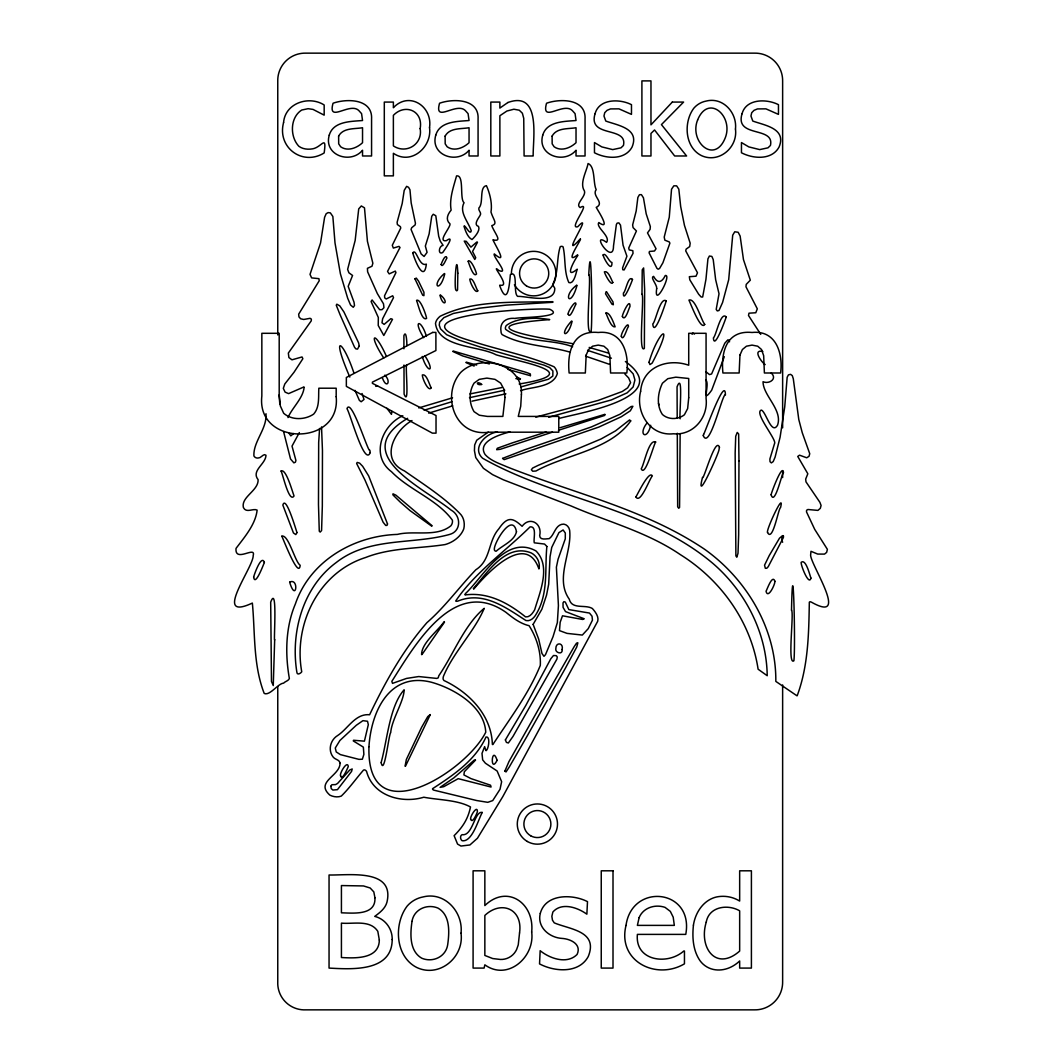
<?xml version="1.0" encoding="UTF-8"?>
<svg xmlns="http://www.w3.org/2000/svg" width="1063" height="1063" viewBox="0 0 1063 1063"><rect width="100%" height="100%" fill="white"/><g stroke="black" fill="none" stroke-linecap="round" stroke-linejoin="round"><path stroke-width="1.5" d="M680.147 433.664L679.563 507.423L678.739 508.273L677.663 506.812L677.29 433.252M680.187 418.756C678.951 417.174 683.589 370.03 677.051 386.839L677.211 418.33M406.691 365.194C405.056 365.327 409.654 407.966 404.099 394.094L403.98 365.034M375.771 386.374L377.564 385.922M465.023 594.642L465.381 593.659C482.974 577.236 505.629 534.237 535.938 550.913C551.378 566.287 539.672 592.596 534.689 609.75C532.882 612.966 529.799 617.457 525.56 616.912C508.353 603.053 488.262 591.958 465.249 594.908M584.012 618.932L582.617 619.463L562.5 615.796L560.161 622.293L559.483 630.611L567.004 633.375L582.325 635.063L588.238 628.658L592.45 620.141L592.038 616.234L589.487 613.059L568.864 609.604L565.29 602.07L563.868 601.671L563.005 602.92L563.071 607.358L565.516 611.597L583.786 618.6M576.97 285.535C570.645 308.629 561.729 296.63 576.704 285.11M265.989 413.706C267.185 428.841 253.14 441.544 253.911 455.921C254.721 457.542 256.675 458.379 258.429 457.954C261.02 458.233 263.744 452.904 265.976 455.256C265.856 464.039 250.908 470.603 258.096 479.639C258.694 490.707 240.769 496.873 243.414 507.583C246.271 513.522 253.207 507.968 257.126 510.12C255.558 524.497 244.424 537.24 236.026 548.402C234.671 563.138 256.156 545.359 253.193 555.577C253.526 567.429 211.643 622.068 252.356 603.066C255.213 632.83 252.994 664.588 264.209 693.435C269.829 696.132 277.974 683.469 283.622 683.124C285.11 681.396 288.565 680.838 289.362 678.5C285.083 654.144 285.469 627.276 295.368 603.983C309.891 561.144 353.554 535.779 397.336 534.41C414.185 530.198 436.242 537.493 450.818 525.866C452.12 524.298 452.745 522.172 452.386 520.166C437.238 499.358 409.414 490.176 391.516 471.733C370.349 455.987 381.683 425.293 402.811 415.739M319.591 428.455L318.674 442.434L318.475 504.5L319.272 531.168L320.176 532.085L321.584 530.543L322.328 506.028L322.461 450.513L321.531 426.927M658.901 404.923L658.502 403.409M577.94 255.293C572.811 262.614 564.493 279.582 577.196 269.191C576.212 272.141 574.166 284.565 568.864 282.599C563.828 271.597 565.768 258.429 563.098 246.908C562.367 246.151 561.078 246.191 560.228 246.736C556.534 258.203 558.593 272.128 553.132 283.595C552.361 285.495 554.235 286.744 554.78 288.339C555.059 304.749 526.358 295.939 517.681 296.378C512.765 293.162 518.585 269.816 510.36 274.599C509.483 284.299 507.662 307.539 499.65 285.535M463.986 226.167C465.262 230.472 467.707 237.567 472.025 239.534C475.068 236.743 480.516 230.312 478.523 226.472C473.088 224.904 478.536 218.128 479.945 215.656C482.27 212.799 478.005 210.78 478.882 208.016C483.864 203.166 478.975 186.889 486.416 185.666C489.817 193.16 492.435 203.498 490.973 212.029C493.365 219.975 498.148 223.801 491.757 225.648C494.8 233.701 503.158 242.258 492.926 239.826C496.115 246.802 508.061 265.551 494.295 253.884C492.129 255.864 510.227 275.689 498.627 270.347C489.365 262.216 512.047 287.86 499.929 285.15M724.302 356.69L711.692 390.161C700.823 405.362 710.376 383.716 705.699 379.903M650.676 425.28C647.34 440.986 637.375 434.86 647.221 422.742M299.354 432.575L292.019 446.115L295.913 460.438L295.421 462.179L293.88 462.857L290.531 458.977L283.582 431.618M797.223 695.627C808.318 665.744 808.77 633.575 809.328 602.19C809.86 601.339 811.056 602.003 811.667 602.296C851.171 624.406 808.916 562.354 810.67 554.554L810.976 551.312L817.713 554.075L824.529 554.102L826.642 552.388L827.386 549.345L814.71 529.361L806.511 511.901L806.591 510.267L807.907 509.496L817.925 510.399L820.317 508.34L821.088 505.47L819.892 502.307L805.993 481.858L805.674 479.121L807.827 473.766L797.755 456.452L799.522 455.177L806.711 457.781L809.036 456.293L809.74 453.702L802.273 432.761L798.791 419.54L793.29 378.707L792.28 375.611L790.58 374.349L788.44 374.867L787.165 377.272L784.733 406.89L780.083 437.265L775.1 457.117L773.213 461.568L771.366 462.897L770.024 461.714L769.878 459.03L774.515 443.63C777.372 440.308 753.521 412.417 761.347 410.066C765.945 411.62 771.579 435.617 777.571 425.134C782.86 409.76 762.942 395.516 763.048 381.697C768.762 384.447 777.784 379.039 771.26 373.02M287.98 417.586C292.205 407.661 303.221 398.12 304.138 387.211M444.507 622.121L421.931 654.595M473.341 588.57C487.452 572.691 506.174 542.582 531.367 553.012C536.948 555.989 540.549 562.633 538.928 568.931C525.64 530.756 485.671 574.817 473.753 589.115M293.601 433.558L290.81 435.857L289.176 433.465M444.188 621.603C437.717 631.143 421.719 642.849 421.559 654.529M476.862 241.992L470.922 247.134L466.258 241.328L464.239 241.102L474.789 259.492L475.732 257.698L472.557 251.493L477.486 242.284M530.503 375.624L530.291 373.924L526.251 372.409L453.13 351.003M571.495 321.119C557.756 336.24 567.894 339.203 572.093 321.305M606.189 291.7L605.498 293.76L612.022 304.27L613.351 304.762L612.966 301.852L606.561 291.74M405.508 766.131L430.302 714.602L427.764 716.582L421.612 727.318L406.345 759.514L405.083 766.144M411.979 420.576C394.214 430.435 379.345 459.482 404.538 470.975C423.459 484.197 443.324 496.74 459.641 513.27C463.88 517.149 465.049 523.408 463.787 528.829C460.811 536.749 452.997 542.382 445.052 544.575C418.769 548.654 390.746 547.591 365.659 557.49C318.382 572.399 293.175 624.778 301.746 671.816C300.43 673.663 296.936 675.39 296.869 672.228C290.412 632.472 302.769 587.148 336.214 562.54C368.861 536.722 412.338 544.881 449.742 534.397C461.568 531.141 461.116 515.462 451.137 510.134C423.326 487.625 347.654 454.007 407.634 418.317M577.488 254.907C563.922 265.405 579.88 241.979 580.531 239.082M488.223 432.149L476.702 440.255L474.669 444.998L474.43 450.646L475.732 457.528L483.413 468.305L492.581 474.63L503.384 479.798L570.99 505.922C607.598 521.8 646.968 531.872 680.28 554.594C720.754 579.827 750.916 621.642 758.105 669.212L767.207 675.709C766.689 632.671 745.269 591.36 712.928 563.456C647.035 507.676 555.79 499.756 482.575 458.219C471.347 447.961 486.097 433.013 497.524 432.003M492.82 744.618C509.416 719.266 528.723 693.953 540.296 665.438C541.067 651.792 536.43 637.136 529.095 625.695C520.365 623.649 513.03 618.055 505.988 612.354C454.14 575.933 415.075 644.776 391.848 681.33L392.499 683.376L406.504 678.433L418.716 676.546L436.787 678.42L438.222 677.849L438.833 675.683C453.569 654.25 464.358 624.792 484.223 608.315C475.028 630.452 454.233 651.526 444.268 674.394C443.43 676.161 442.208 678.885 443.949 680.506C469.102 692.319 491.571 715.253 492.368 744.419M418.756 407.926L452.559 397.801M428.681 413.135L452.679 405.84M580.212 239.002C557.517 263.916 595.24 208.295 577.78 226.711C567.868 229.767 592.131 200.522 580.146 207.577C574.658 204.229 586.258 196.509 584.464 190.981C579.242 183.381 586.67 171.329 588.065 163.529C595.426 166.386 592.955 183.075 596.184 189.652C591.347 195.844 605.352 202.887 596.223 207.378C597.393 209.703 611.796 231.508 598.801 222.552C595.386 227.137 610.999 236.398 606.574 242.364C589.713 230.193 613.378 266.295 613.497 246.058L616.367 224.572L617.138 223.137L618.892 222.885L620.5 225.117L623.064 245.208L626.918 256.223L622.573 267.929L622.785 269.75L624.114 269.936L633.043 253.353L632.817 250.682L629.203 249.898L628.725 248.011L636.431 230.977L633.083 227.615L632.631 224.944L636.179 211.032L637.866 197.466L639.434 194.728L641.401 194.622L643.447 197.811L646.198 213.836L650.343 226.539L650.104 229.329L647.5 232.89L656.03 248.755L654.489 251.014L649.453 251.466L649.108 252.874L656.934 268.314L658.156 269.205L659.565 268.487L662.9 262.8L669.889 243.161L669.238 241.912L664.853 240.185L664.216 237.076L669.265 217.237L671.537 189.214L673.836 185.812L676.639 185.852L678.819 189.174L680.679 206.541L684.452 225.369L690.179 243.201L689.701 246.576L686.14 249.114L685.728 250.908L697.501 272.792L695.999 276.207L689.342 276.699L689.807 279.808L698.657 294.238L701.155 297.002L702.656 297.015L705.952 279.33L707.931 258.841L709.393 256.037L711.878 256.422L713.233 259.651L715.638 279.649L719.026 293.773L716.196 309.439L717.299 310.914L718.987 310.516L722.574 302.503L728.687 279.742L732.713 235.162L734.746 231.787L738.16 232.266L740.14 236.066L743.462 259.585L750.319 280.18L746.226 284.392L745.974 286.797L757.308 308.828L755.793 312.748L748.99 313.186L748.498 315.472L760.736 334.367M424.11 410.212L451.948 401.708M303.686 387.038L288.605 393.616L285.11 392.141L283.316 388.38L284.804 383.982L294.052 372.223L302.875 358.696L302.025 356.955L291.966 359.826L288.897 357.553L288.339 353.062L311.26 320.84L311.353 319.113L310.13 318.315L303.712 319.471L300.696 318.794L298.982 316.933L298.676 314.17L319.219 280.765L318.927 278.665L311.618 277.895L310.024 274.387L320.548 242.975L324.6 217.304L326.182 213.729L328.108 212.6L330.354 212.866L332.852 216.493L335.004 242.935L340.399 273.802L347.681 298.225L350.564 305.015L353.261 307.287L354.497 305.586L354.019 302.198L348.186 286.372L352.557 275.463L348.903 272.792L347.628 269.391L355.162 240.464L358.723 208.88L361.327 205.956L364.489 207.843L367.426 241.301L372.861 263.239L371.997 266.228L367.426 268.328L367.625 271.836L377.365 293.614L383.504 303.819L383.956 307.712L382.016 309.665L379.704 309.705L372.103 299.952L371.08 301.507L378.322 317.465L378.242 325.504L383.809 335.483L392.513 319.325L390.865 318.661L384.142 324.388L381.989 322.807L382.64 318.727L393.523 297.627L392.685 295.78L386.188 298.995L384.713 297.879L384.54 295.766L395.941 272.62L395.316 271.092L389.204 273.895L387.53 271.437L400.007 247.493L398.984 246.39L393.337 248.078L392.287 245.287L400.751 228.053L400.406 226.671L397.376 224.545L397.11 222.273L402.199 203.485L404.206 190.397L406.624 186.344L408.577 187.327L409.959 189.785L411.182 202.953L415.447 223.257L415.128 224.944L411.726 227.681L411.049 229.409L421.147 253.951L424.084 256.462L427.087 252.356L425.346 246.058L429.12 233.926L431.737 216.294L433.252 214.248L435.803 215.749L438.7 236.292L440.281 241.142L443.112 245.354C438.66 245.766 437.836 255.253 442.66 252.582C443.763 251.067 456.133 233.754 446.327 240.676C436.84 242.244 451.084 226.871 449.955 223.801C445.796 220.187 446.925 215.098 451.137 210.129C449.104 199.007 453.502 187.022 456.545 175.9C464.558 174.518 459.375 198.994 464.053 202.727C459.003 212.215 467.986 221.144 471.268 230.791C470.351 235.428 466.351 227.137 464.531 225.981M481.605 384.567C475.48 385.63 476.503 380.155 481.725 384.354M558.434 430.302L604.741 415.407L604.953 414.45M546.076 432.03L512.22 442.926L497.298 448.267L496.647 449.689L500.208 449.317L552.468 432.136M509.961 431.923C502.586 433.757 476.397 440.906 485.1 454.526C490.84 460.917 499.437 463.521 507.051 466.87C573.263 493.166 644.989 509.031 704.689 549.332C746.797 579.362 776.375 628.937 775.817 681.396L796.865 695.72M560.135 427.698L604.701 414.397M535.765 417.134L598.31 400.366L622.267 391.503L627.675 387.836L630.611 382.667L628.671 377.99L624.885 374.03M548.694 417.228L611.305 399.954L627.183 392.818L633.149 386.945L634.93 379.969L633.189 373.87L627.183 367.453M558.739 418.57C575.495 413.427 676.267 398.213 625.376 361.513M520.551 390.679C531.208 386.666 553.292 387.729 557.357 373.458C556.853 371.04 555.922 368.529 554.075 366.801C528.019 355.441 499.504 350.179 472.504 341.356C382.215 315.219 539.313 307.34 549.943 309.306C567.044 317.89 514.519 317.173 515.555 318.488C506.426 317.306 499.371 322.142 501.032 331.59C501.032 332.692 501.43 333.795 502.161 334.619C522.597 345.86 547.498 345.661 569.648 352.039M472.025 401.163L505.908 393.828M469.474 397.668L504.792 390.214M519.169 383.982C588.397 372.861 520.75 362.31 496.036 354.776C479.187 345.608 438.527 348.039 435.498 323.458C435.896 320.508 437.916 318.076 440.162 316.256C474.536 299.447 515.528 302.756 552.813 301.679M520.843 386.932L548.415 379.239L552.84 376.05L552.893 370.974L549.651 367.585L544.043 365.141L479.891 346.91L459.296 340.16L446.686 334.725L440.547 328.892L439.258 325.119L439.67 322.142L443.842 317.664L453.343 313.465L479.533 308.177L506.28 305.121L552.866 302.291M469.939 393.935L501.816 387.557M782.567 535.606L779.471 538.237L769.306 555.444L764.549 565.171L765.333 568.293L766.782 568.253L768.243 566.672L783.391 537.533C784.255 532.855 780.215 537.891 782.634 542.276M486.19 750.637C488.621 749.003 490.654 736.021 486.017 736.991C475.453 760.324 453.17 775.312 432.575 788.68C432.282 789.371 433.372 790.075 434.076 790.208L476.676 800.532L487.771 802.326L492.727 800.585L500.022 789.278L501.643 781.704L497.139 771.02L485.392 763.207L482.655 759.846L482.004 753.388L484.635 746.638L485.831 750.491M762.835 351.508C752.126 348.943 761.533 362.39 765.174 364.582M444.414 273.51C430.369 285.668 439.896 293.986 444.772 273.855M520.219 379.464L515.847 378.601M353.514 740.247L364.423 741.163L368.316 724.66L367.519 721.259L362.921 720.661L356.291 725.272L339.921 740.473L335.27 748.007L336.253 751.966L340.439 754.624L358.962 759.367L362.35 759.221L363.878 754.385L363.347 747.116L353.248 740.911M530.344 375.691L508.048 369.432M573.555 343.827C533.36 336.612 464.465 325.916 549.717 319.604C538.17 317.385 517.322 317.133 506.294 325.504C505.536 326.593 505.071 328.068 505.629 329.331C523.993 342.897 551.657 338.884 572.625 346.697M589.181 347.428L608.102 352.996M587.573 350.365L611.424 358.191M466.245 362.124L476.649 365.074M440.388 294.956C449.636 302.237 443.218 308.164 439.962 295.315M489.312 363.945L462.525 355.879L452.931 351.534M585.593 356.171L609.405 364.303M516.645 376.873L520.458 378.88M474.125 366.071L466.046 362.629M431.644 526.119L410.105 510.665L400.18 502.042L392.965 494.933L392.978 493.83L395.821 495.119L432.136 525.773M705.925 371.691L709.513 374.614L711.612 373.95L724.793 343.216L727.849 339.854L729.059 340.16L729.537 341.794M694.484 334.061L692.837 333.064L692.079 334.274M386.879 408.245L391.45 414.357L391.862 411.408M382.321 377.657C386.401 389.722 391.649 381.657 384.833 375.146M383.743 357.979C367.506 333.304 374.801 329.955 386.374 356.278M424.987 355.866C435.737 372.741 427.366 373.605 422.25 356.477M423.672 337.662C412.258 319.192 421.426 319.046 426.422 336.44M355.002 390.36L359.374 400.379L361.181 401.748L364.011 399.462L362.058 393.509M353.713 372.395C342.844 339.974 330.394 332.241 349.82 377.059M279.848 404.232L279.038 394.984M406.637 345.741C407.262 346.232 406.438 328.454 403.9 335.722L403.927 348.757M782.634 427.831L782.634 81.173A27.518 27.518 0 0 0 754.624 53.15L305.772 53.15A27.346 27.346 0 0 0 277.762 81.173L277.762 334.951M782.634 470.962L782.634 477.593M782.634 684.931L782.634 981.827A27.611 27.611 0 0 1 754.624 1009.85L305.772 1009.85A26.827 26.827 0 0 1 277.762 981.827L277.762 686.592M511.409 273.616A22.257 22.257 0 0 1 541.28 252.688A22.257 22.257 0 0 1 550.727 287.914A22.257 22.257 0 0 1 514.399 284.738M475.467 760.165L464.318 771.751L463.92 774.927L470.949 778.594L490.548 785.212L491.079 787.045L458.219 778.661L443.789 786.66L440.082 787.364L453.914 777.81L474.404 759.992L475.467 760.138M588.743 274.812C591.839 275.038 584.371 337.689 591.068 331.218C592.716 324.082 591.201 227.309 588.743 274.812M340.04 763.075C340.253 776.017 314.701 781.677 329.875 795.137C333.29 796.838 337.689 797.542 341.289 796.081C349.421 788.175 356.012 778.701 363.453 770.157C364.609 769.32 366.031 770.423 366.589 771.472C373.073 795.974 401.694 803.867 423.805 797.223C438.66 800.067 457.568 799.854 470.497 806.976C468.039 819.214 462.339 827.479 454.114 835.664L457.555 844.075L460.957 846.042L469.912 844.965L477.46 838.229L502.852 796.532L597.698 621.257C599.067 616.673 595.28 611.77 592.357 608.501C585.182 604.116 571.934 609.896 569.25 599.173C554.58 578.378 572.239 552.481 569.622 530.145C568.971 526.411 565.396 523.076 561.463 524.404C554.926 526.344 554.288 535.021 549.226 538.635C546.223 538.728 539.712 540.442 539.672 535.606C542.502 523.302 529.653 515.954 522.106 526.305C513.137 518.08 507.689 515.635 498.826 528.843C487.837 541.226 491.04 560.161 475.852 569.755C459.229 587.095 445.091 606.814 426.941 622.639C403.036 650.011 385.032 682.433 369.605 714.761C355.414 713.353 348 728.66 337.742 735.463C330.394 739.821 327.763 750.04 333.025 756.896C334.765 759.58 339.642 759.607 340.04 763.075M441.105 264.621C442.753 268.461 446.115 258.841 446.965 258.03C445.663 253.1 441.836 262.322 441.105 264.541M641.986 294.318C644.523 296.165 637.866 354.71 644.364 348.385L644.643 289.322L643.62 267.942L642.238 269.869L641.986 294.318M738.971 460.85L738.652 534.729L738.014 553.265L736.805 557.211L735.888 555.883L735.158 453.157L735.716 436.268L737.244 432.428L738.652 434.01L738.971 460.85M791.51 610.202C794.22 612.501 787.165 665.903 793.888 660.814C795.682 646.915 792.985 538.157 791.51 610.202M296.989 532.563L295.806 534.569L293.454 532.975L282.851 505.111C285.814 494.308 296.431 531.367 296.989 532.563M504.872 771.193L506.028 771.924L509.204 767.114L527.354 735.702L565.25 668.454L576.731 647.035L577.873 642.809L576.531 643.168L574.073 646.836L553.624 682.393L508.951 761.586L504.872 771.127M655.658 442.035C653.665 444.586 645.042 477.819 641.215 468.783C644.085 464.996 648.749 438.581 655.658 442.035M412.789 252.994C414.583 259.545 423.991 283.542 426.356 264.129C419.021 267.358 416.098 247.174 412.789 252.994M470.59 819.135C472.371 824.543 477.048 813.102 477.38 811.733C477.672 804.452 470.112 815.946 470.59 819.135M612.833 282.452C611.411 286.625 605.046 274.719 604.369 271.822C608.129 270.108 611.358 279.728 612.833 282.452M774.887 581.248C775.326 584.039 767.924 599.612 766.038 591.267C767.18 589.327 772.429 573.94 774.887 581.248M810.923 578.099C809.102 586.258 800.877 565.848 801.143 562.354C805.82 558.367 809.687 574.857 810.923 578.099M457.834 273.151L457.542 289.973L456.798 290.837L456.054 290.239C453.768 289.654 456.598 246.829 457.834 273.151M497.085 760.337C489.737 774.661 491.744 743.808 497.085 760.337M546.86 546.502C544.668 569.236 548.681 593.327 536.217 614.095C534.251 617.723 530.477 621.549 525.959 620.54C505.922 607.598 483.227 590.629 457.781 601.126C457.024 601.246 455.974 601.538 455.735 600.967C474.882 572.412 505.47 551.298 530.092 526.849C537.28 526.039 533.108 539.605 534.304 542.821L544.575 544.057L546.86 546.502M656.695 288.551C653.586 309.559 672.268 273.962 665.252 275.53C661.93 282.492 657.718 284.007 653.599 276.38C649.745 277.164 657.346 284.977 656.695 288.551M704.729 324.428C700.836 331.098 690.551 303.274 688.93 300.125C695.149 297.427 701.235 320.255 704.729 324.428M568.16 314.156C570.113 320.109 575.601 303.38 575.933 304.456C576.372 298.238 567.443 312.084 568.16 314.156M281.828 536.23C282.612 537.253 298.703 579.906 300.191 565.277C295.049 562.075 288.458 534.011 281.841 536.177M381.205 762.742C384.248 776.854 389.031 732.939 390.692 732.752C391.729 719.385 403.94 701.394 404.153 689.807C389.563 705.938 387.184 740.499 381.298 761.919L381.205 762.742M274.679 639.727L273.257 685.542L271.477 681.463L270.693 602.19C277.802 582.949 273.43 643.274 274.679 639.727M635.926 496.992C640.497 504.433 649.732 478.284 652.363 475.918C649.241 469.926 638.013 493.484 635.926 496.899M468.158 261.312C469.142 264.049 473.58 278.2 476.53 274.002C476.065 270.786 470.444 258.362 468.172 261.206M505.39 739.914L506.4 742.399L508.366 742.971L512.964 736.486L556.919 659.113L557.264 656.961L556.334 655.685L553.504 655.499L550.833 658.728L525.933 705.221L505.39 739.914M621.297 336.293C623.37 342.578 627.316 326.726 628.446 326.713C628.645 320.043 620.872 333.49 621.297 336.293M630.718 420.895C610.481 450.207 565.25 454.619 535.951 471.015L532.683 471.228L531.367 469.74L532.669 468.039L538.25 465.328L601.073 438.966L615.517 430.887L629.562 419.925L630.718 420.895M370.243 452.572C364.569 467.016 350.165 413.255 346.963 408.67C351.295 396.791 368.595 453.914 369.738 450.141L370.243 452.572M632.498 279.423C632.033 281.469 622.812 304.071 623.423 293.016C625.669 292.046 628.246 274.626 632.498 279.423M368.954 746.678C366.297 835.651 466.816 770.821 485.751 732.194C484.409 706.191 453.768 688.465 431.472 682.26C389.629 671.51 371.146 711.399 368.954 746.678M703.281 435.617C709.606 451.137 722.96 391.104 725.404 395.117C725.498 373.764 703.414 437.052 703.533 434.475L703.281 435.617M767.552 532.457C772.708 542.901 778.435 508.074 780.561 507.583C785.012 489.272 765.705 530.57 767.552 532.457M289.668 582.218C296.032 603.439 299.407 577.475 289.681 582.112M726.228 316.907C727.411 313.917 714.163 352.026 713.406 337.888C716.236 335.682 720.568 310.954 726.228 316.907M416.576 300.51C418.025 304.031 421.891 321.611 426.595 318.422C426.037 314.329 419.965 297.826 416.59 300.417M330.819 786.261L331.271 788.64L332.892 790.048L337.449 789.663L351.587 771.379L352.185 768.974L349.767 769.984L337.569 783.458L335.549 784.6L331.895 784.72L330.819 786.261M431.193 387.782C428.588 392.619 422.117 378.202 422.343 374.92C426.662 373.445 429.332 384.859 431.193 387.782M516.485 531.726C514.386 540.961 502.693 545.213 496.208 551.205C495.106 551.365 494.149 550.235 494.361 549.172C493.817 543.233 512.406 511.276 516.485 531.726M359.267 345.953L357.553 349.089L355.932 348.916L354.59 347.335L340.067 314.701L336.253 305.227L336.825 304.191L339.761 305.838L343.947 312.004L358.59 342.818L359.267 345.953M387.517 523.966L386.998 525.374L385.749 525.481L383.118 522.225L364.941 479.984L356.61 463.455L357.208 462.445L359.613 463.136L362.656 466.285L368.688 475.972L387.517 523.966M605.937 313.093C607.465 316.455 611.066 327.816 615.132 326.859C613.976 323.551 609.617 311.618 605.937 313.027M649.001 362.337L649.958 364.582L652.204 363.041C675.337 318.714 658.303 330.314 649.001 362.337M253.658 577.036C255.12 588.065 264.979 560.427 264.381 562.486C261.618 554.009 254.442 573.768 253.658 577.036M281.044 471.095C282.572 473.035 289.056 503.663 294.052 495.969C292.152 491.026 286 468.278 281.057 471.002M340.559 775.817C341.98 781.823 347.853 767.526 348.292 766.489C347.468 759.739 339.217 773.665 340.559 775.817M414.915 278.785L422.689 295.222L423.924 295.66L423.951 292.285L418.53 281.097L416.311 278.121L414.915 278.785M477.792 290.837C475.719 294.398 469.952 282.612 469.78 279.117C473.221 277.098 476.131 288.737 477.792 290.837M502.6 458.459L504.181 459.641L598.881 427.047L621.284 416.749L630.332 410.81L632.884 406.292L631.143 406.544L620.061 414.198L591.267 426.981L524.604 449.822L502.6 458.379M562.088 649.546C563.124 655.22 554.62 652.881 555.843 648.483C555.829 641.693 563.908 642.809 562.088 649.546M666.209 300.856C665.624 303.154 654.064 338.619 652.788 323.936C655.605 321.903 660.096 296.55 666.209 300.856M719.452 447.271L719.04 449.37C719.824 451.071 694.817 507.144 702.51 477.407C703.4 481.34 715.492 435.803 719.452 447.271M482.243 812.477C478.47 819.028 472.238 842.507 462.113 840.713C460.239 839.425 459.814 835.704 462.086 834.668C472.809 836.475 474.603 810.325 482.243 812.477M622.387 316.495C625.217 322.328 628.99 307.765 629.974 306.529C630.319 296.697 621.948 314.781 622.387 316.495M533.134 624.366L538.689 639.155L541.957 653.466L543.977 656.323L545.505 654.649L553.026 636.71L557.344 622.639L558.42 605.525L556.387 567.19L558.062 559.271L565.29 538.821L565.303 533.028L563.111 529.959L558.925 532.616L551.737 547.405L550.049 556.68L548.681 584.251L546.555 595.081L541.851 609.272L533.134 624.366M771.127 494.787C774.741 506.918 782.302 471.427 783.497 472.703C782.567 462.312 770.994 493.644 771.127 494.787M603.093 255.027C603.598 258.176 612.155 273.55 611.956 262.508C609.139 262.362 605.578 251.798 603.093 254.934M505.005 397.429L502.865 416.417L487.399 416.417L479.36 415.221L474.058 411.66C468.889 403.156 468.77 391.596 474.058 383.132L479.24 379.371L486.894 378.109L494.999 379.358L500.62 383.092L503.915 389.178L505.005 397.429M521.415 394.586L520.724 406.252L518.266 416.417L558.779 416.417L558.779 432.189L488.847 432.189C454.951 437.265 440.813 395.303 460.638 372.528C479.998 353.129 523.235 363.586 521.415 394.586M429.518 127.6C432.242 146.893 411.222 165.655 393.376 153.271L393.376 175.86L384.301 175.86L384.301 102.075L393.376 102.075L393.376 107.722C409.255 90.833 432.8 106.42 429.518 127.6M640.63 391.304C635.222 412.351 650.078 436.468 673.45 433.77C693.196 435.71 708.423 417.52 706.071 398.426L706.071 333.304L688.718 333.304L688.718 365.234C667.737 357.846 642.477 366.894 640.63 391.304M461.023 933.208C464.305 957.125 439.497 978.133 416.882 967.543C395.091 956.62 393.549 923.867 407.222 906.008A27.837 27.837 0 0 1 423.194 896.92C444.905 891.405 463.388 912.253 461.023 933.208M531.673 932.012C535.088 956.899 507.808 981.441 484.848 964.832L484.09 968.087L473.088 968.087L473.088 870.81L484.848 870.81L484.848 905.57C507.463 883.738 534.689 903.484 531.673 932.012M735.463 129.048C738.001 147.518 718.854 163.742 701.394 155.57C684.572 147.132 683.389 121.846 693.94 108.067A21.486 21.486 0 0 1 706.27 101.051C723.026 96.786 737.297 112.877 735.463 129.048M336.187 396.725C341.13 446.673 256.077 446.261 261.843 396.034L261.843 333.304L279.197 333.304L279.197 394.4L280.326 405.907L283.688 413.294C291.833 420.43 304.868 420.005 313.625 414.145C319.843 407.182 318.315 396.884 318.834 388.208L336.187 388.208L336.187 396.725M626.001 925.474C617.218 961.204 656.07 980.578 684.452 963.835L684.452 951.013L683.775 951.013C667.63 965.483 634.797 961.165 637.388 934.39L685.768 934.39C694.152 888.92 631.94 882.263 626.001 925.474M693.435 925.129C692.133 937.221 692.917 950.402 700.025 960.713A22.416 22.416 0 0 0 713.3 969.429C722.92 971.542 732.726 967.636 739.662 960.965L739.662 968.087L751.408 968.087L751.408 870.81L739.662 870.81L739.662 901.065A31.717 31.717 0 0 0 716.542 896.973C703.547 899.962 695.308 912.546 693.435 925.129M283.582 122.484C276.898 147.451 302.503 166.399 324.175 152.939C326.753 133.911 321.797 147.345 312.442 148.86C307.871 149.657 302.729 149.126 298.916 146.322C289.734 136.768 289.947 117.422 301.759 110.02L308.111 108.692L313.027 109.409L324.175 115.149L324.175 104.971C308.855 95.271 285.163 103.084 283.582 122.484M379.318 940.011C379.185 959.318 355.069 958.308 341.422 957.524L341.422 923.136C353.248 924.279 370.11 919.402 377.817 931.361L379.318 940.011M595.054 113.754C587.626 138.283 627.914 125.846 623.436 145.458L621.005 147.823L612.7 149.604L601.844 146.907L594.469 142.562L594.469 152.753C606.096 158.892 624.871 160.367 632.073 147.026C639.793 128.477 617.909 125.407 605.804 121.062L603.97 116.026L604.741 112.691L607.053 110.326L610.494 108.918L618.958 108.851L631.475 114.379L631.475 104.679C619.862 98.686 599.12 98.527 595.054 113.754M540.296 913.383C536.842 926.963 549.093 937.553 561.796 938.39C570.246 938.855 581.926 944.064 577.089 954.454C567.004 964.619 549.956 958.574 540.163 950.707L539.539 963.902C554.607 971.861 578.936 973.761 588.277 956.487C598.522 931.068 569.941 929.487 554.235 922.857L552.454 920.146L551.856 916.319L552.866 912.014C561.689 901.902 577.674 907.523 586.869 914.193L587.494 901.637C572.452 893.863 545.571 893.651 540.296 913.383M688.718 397.735L687.641 408.591L684.399 414.783C678.128 419.712 668.441 419.925 662.408 414.49C656.256 405.309 657.784 392.739 662.435 383.225L667.816 378.68L675.842 377.166L688.718 378.494L688.718 397.735M742.04 113.754C734.613 138.283 774.9 125.846 770.436 145.458L767.991 147.823L759.7 149.604L748.83 146.907L741.456 142.562L741.456 152.753C753.082 158.892 771.858 160.367 779.073 147.026C786.779 128.477 764.895 125.407 752.79 121.062L750.956 116.026L751.727 112.691L754.052 110.326L757.481 108.918L765.945 108.851L778.461 114.379L778.461 104.679C766.848 98.686 746.106 98.527 742.04 113.754M392.194 939.519C392.088 972.22 351.109 969.27 329.052 968.087L329.052 874.995C348.451 875.447 394.918 868.258 386.945 902.221C385.218 908.639 379.504 912.878 374.747 916.386C385.218 918.977 392.46 928.796 392.194 939.519M412.006 921.382C410.185 933.726 409.268 951.053 421.759 958.201C432.535 962.852 445.729 957.006 447.656 944.901C449.397 932.596 450.539 915.137 437.969 908.094C427.193 903.563 413.919 909.224 412.006 921.382M586.165 355.055L585.341 372.993L569.13 372.993C567.017 352.132 572.625 329.929 598.217 332.48C622.426 329.955 629.296 353.394 626.811 372.993L610.587 372.993L609.87 355.706L607.717 349.528L603.904 346.206L598.217 345.103L592.623 346.206L588.596 349.528L586.165 355.055M697.634 119.933C688.864 141.406 714.323 164.752 725.152 138.084C733.988 116.465 708.516 93.385 697.634 119.933M739.954 355.055L739.144 372.993L722.92 372.993C720.82 352.132 726.428 329.929 752.019 332.48C776.229 329.955 783.099 353.394 780.601 372.993L764.39 372.993L763.672 355.706L761.52 349.528L757.706 346.206L752.019 345.103L746.425 346.206L742.399 349.528L739.954 355.055M519.541 932.955L518.252 944.861L516.658 949.432A17.114 17.114 0 0 1 500.288 959.451L492.714 958.547L484.848 955.451L484.848 915.442C501.324 899.843 523.062 908.971 519.541 932.955M420.164 128.623C422.981 144.289 406.186 154.494 393.376 145.897L393.376 115.349C405.096 103.138 423.446 110.831 420.164 128.623M706.244 922.139C698.484 947.253 715.758 972.02 739.662 951.079L739.662 910.818C727.849 903.909 708.968 906.487 706.244 922.139M329.251 135.16C323.404 155.278 350.644 164.632 362.536 150.242L362.536 155.982L371.572 155.982L371.572 119.109C372.807 98.686 346.937 98.328 333.051 103.231C327.284 123.813 349.953 101.556 358.869 110.618L361.579 113.635L362.536 120.518C350.936 121.474 333.29 121.235 329.251 135.16M435.764 135.16C429.917 155.278 457.143 164.632 469.049 150.242L469.049 155.982L478.071 155.982L478.071 119.109C479.307 98.686 453.436 98.328 439.564 103.231C433.784 123.813 456.452 101.556 465.381 110.618L468.079 113.635L469.049 120.518C457.435 121.474 439.803 121.235 435.764 135.16M542.741 135.16C536.895 155.278 564.134 164.632 576.026 150.242L576.026 155.982L585.049 155.982L585.049 119.109C586.284 98.686 560.427 98.328 546.541 103.231C540.775 123.813 563.443 101.556 572.359 110.618L575.07 113.635L576.026 120.518C564.426 121.474 546.781 121.235 542.741 135.16M338.619 136.117L338.685 143.837L340.638 146.76C347.641 151.73 356.889 148.023 362.536 142.708L362.536 127.746C354.484 129.101 343.136 127.666 338.619 136.117M445.118 136.117L445.184 143.837L447.138 146.76C454.14 151.73 463.388 148.023 469.049 142.708L469.049 127.746C460.983 129.101 449.649 127.666 445.118 136.117M552.109 136.117L552.162 143.837L554.115 146.76C561.118 151.73 570.379 148.023 576.026 142.708L576.026 127.746C567.974 129.101 556.627 127.666 552.109 136.117M374.933 897.757C375.943 915.761 353.155 913.077 341.422 912.825L341.422 885.559L363.493 885.944L370.19 888.004L373.817 891.91L374.933 897.757M639.129 917.608L637.388 925.381L674.327 925.381L673.211 917.196L670.328 911.39L665.053 907.377C655.246 903.988 643.288 907.55 639.129 917.608M672.308 102.075L650.968 124.849L650.968 80.894L641.906 80.894L641.906 155.982L650.968 155.982L650.968 133.446L654.542 129.965L674.66 155.982L686.592 155.982L661.438 124.61L683.589 102.075L672.308 102.075M507.888 102.513L499.876 108.067L499.876 102.075L490.814 102.075L490.814 155.982L499.876 155.982L499.876 115.734L506.905 111.03L513.881 109.223L519.276 110.207L522.371 113.223L523.74 118.365L524.099 155.982L533.174 155.982C532.789 139.187 541.519 90.262 507.888 102.513M432.681 332.413L346.352 377.485L346.352 386.374L432.375 433.146L436.029 433.146L436.029 415.54L372.409 383.344L372.409 382.149L435.896 350.538L435.896 332.413L432.681 332.413M613.006 870.81L601.246 870.81L601.246 968.087L613.006 968.087L613.006 870.81M530.636 835.757A13.5 13.5 0 0 0 550.886 824.064A13.5 13.5 0 0 0 530.636 812.371A13.5 13.5 0 0 0 530.636 835.757M527.328 841.471A20.104 20.104 0 0 0 557.49 824.064A20.104 20.104 0 0 0 527.328 806.658A20.104 20.104 0 0 0 527.328 841.471M526.331 285.788A14.603 14.603 0 0 0 548.734 274.068A14.603 14.603 0 0 0 527.381 260.528A14.603 14.603 0 0 0 526.331 285.788"/></g></svg>
